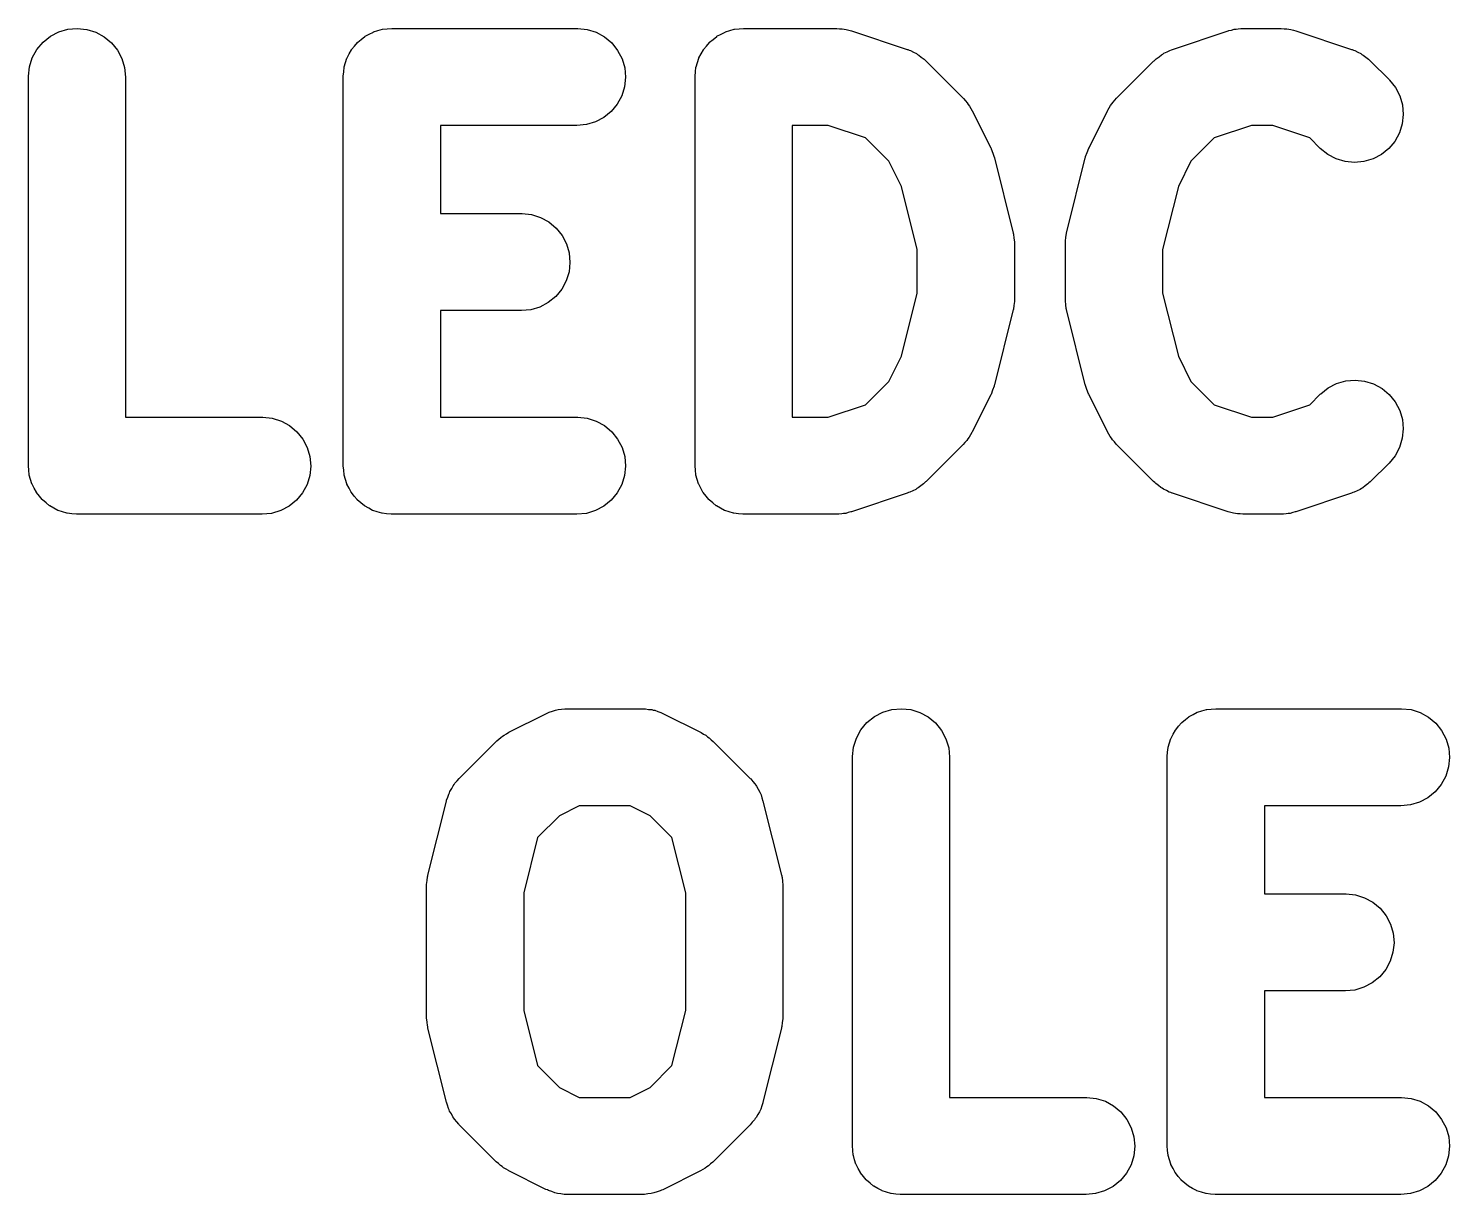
# Model space of a CAD drawing. Extents: x 77.2 to 92.4, y -39.5 to -28.9.
# Drawn here: x 77.166 to 78.628, y -34.414 to -33.214 of the extents above; entities that cross this region are included whole.
import ezdxf

# ---------------------------------------------------------------- set-up
doc = ezdxf.new("R2010")
doc.units = 0
doc.layers.add('BLACK', color=7, linetype='CONTINUOUS')

msp = doc.modelspace()

# ---------------------------------------------------------------- linework, layer by layer
at = {"layer": 'BLACK', "linetype": 'CONTINUOUS'}
for p, q in [((77.2069, -33.2146), (77.2166, -33.2138)), ((77.2166, -33.2138), (77.2263, -33.2148)), ((77.5307, -33.2146), (77.5354, -33.2142)), ((77.5354, -33.2142), (77.5401, -33.2138)), ((77.5401, -33.2138), (77.7306, -33.2138)), ((77.7306, -33.2138), (77.7313, -33.2138)), ((77.7313, -33.2138), (77.741, -33.2148)), ((77.8926, -33.2146), (77.8973, -33.2142)), ((77.8973, -33.2142), (77.902, -33.2138)), ((77.902, -33.2138), (77.9972, -33.2138)), ((77.9972, -33.2138), (77.9979, -33.2138)), ((77.9979, -33.2138), (78.0007, -33.2141)), ((78.0007, -33.2141), (78.0035, -33.2141)), ((78.0035, -33.2141), (78.0056, -33.2146)), ((78.4087, -33.2145), (78.4107, -33.2141)), ((78.4107, -33.2141), (78.4135, -33.214)), ((78.4135, -33.214), (78.4163, -33.2138)), ((78.4163, -33.2138), (78.4544, -33.2138)), ((78.4544, -33.2138), (78.4551, -33.2138)), ((78.4551, -33.2138), (78.4579, -33.2141)), ((78.4579, -33.2141), (78.4607, -33.2141)), ((78.4607, -33.2141), (78.4627, -33.2146)), ((77.175, -33.2355), (77.1813, -33.228)), ((77.1813, -33.228), (77.1889, -33.2219)), ((77.1889, -33.2219), (77.1976, -33.2174)), ((77.1976, -33.2174), (77.2069, -33.2146)), ((77.2263, -33.2148), (77.2357, -33.2177)), ((77.2357, -33.2177), (77.2443, -33.2223)), ((77.2443, -33.2223), (77.2518, -33.2285)), ((77.2518, -33.2285), (77.2579, -33.2361)), ((77.5018, -33.2319), (77.5049, -33.2283)), ((77.5049, -33.2283), (77.505, -33.2282)), ((77.505, -33.2282), (77.5051, -33.228)), ((77.5051, -33.228), (77.5087, -33.2251)), ((77.5087, -33.2251), (77.5124, -33.2221)), ((77.5124, -33.2221), (77.5126, -33.222)), ((77.5126, -33.222), (77.5127, -33.2219)), ((77.5127, -33.2219), (77.5169, -33.2198)), ((77.5169, -33.2198), (77.5211, -33.2175)), ((77.5211, -33.2175), (77.5212, -33.2175)), ((77.5212, -33.2175), (77.5214, -33.2174)), ((77.5214, -33.2174), (77.5258, -33.2161)), ((77.5258, -33.2161), (77.5304, -33.2147)), ((77.5304, -33.2147), (77.5306, -33.2147)), ((77.5306, -33.2147), (77.5307, -33.2146)), ((77.741, -33.2148), (77.7503, -33.2178)), ((77.7503, -33.2178), (77.7588, -33.2225)), ((77.7588, -33.2225), (77.7663, -33.2288)), ((77.7663, -33.2288), (77.7724, -33.2364)), ((77.8637, -33.2319), (77.8668, -33.2283)), ((77.8668, -33.2283), (77.8669, -33.2282)), ((77.8669, -33.2282), (77.867, -33.228)), ((77.867, -33.228), (77.8706, -33.2251)), ((77.8706, -33.2251), (77.8743, -33.2221)), ((77.8743, -33.2221), (77.8745, -33.222)), ((77.8745, -33.222), (77.8746, -33.2219)), ((77.8746, -33.2219), (77.8788, -33.2198)), ((77.8788, -33.2198), (77.883, -33.2175)), ((77.883, -33.2175), (77.8831, -33.2175)), ((77.8831, -33.2175), (77.8833, -33.2174)), ((77.8833, -33.2174), (77.8877, -33.2161)), ((77.8877, -33.2161), (77.8923, -33.2147)), ((77.8923, -33.2147), (77.8925, -33.2147)), ((77.8925, -33.2147), (77.8926, -33.2146)), ((78.0056, -33.2146), (78.0076, -33.2148)), ((78.0076, -33.2148), (78.0103, -33.2157)), ((78.0103, -33.2157), (78.0131, -33.2163)), ((78.0131, -33.2163), (78.0702, -33.2354)), ((78.3433, -33.2354), (78.4005, -33.2163)), ((78.4005, -33.2163), (78.4011, -33.2161)), ((78.4011, -33.2161), (78.4039, -33.2155)), ((78.4039, -33.2155), (78.4066, -33.2147)), ((78.4066, -33.2147), (78.4087, -33.2145)), ((78.4627, -33.2146), (78.4648, -33.2148)), ((78.4648, -33.2148), (78.4675, -33.2157)), ((78.4675, -33.2157), (78.4702, -33.2163)), ((78.4702, -33.2163), (78.5273, -33.2354)), ((77.1703, -33.2441), (77.175, -33.2355)), ((77.2579, -33.2361), (77.2625, -33.2447)), ((77.4941, -33.2441), (77.4964, -33.2399)), ((77.4964, -33.2399), (77.4987, -33.2358)), ((77.4987, -33.2358), (77.4988, -33.2357)), ((77.4988, -33.2355), (77.5018, -33.2319)), ((77.4988, -33.2357), (77.4988, -33.2355)), ((77.7724, -33.2364), (77.7769, -33.245)), ((77.8561, -33.2441), (77.8583, -33.2399)), ((77.8583, -33.2399), (77.8606, -33.2358)), ((77.8606, -33.2358), (77.8607, -33.2357)), ((77.8607, -33.2357), (77.8608, -33.2355)), ((77.8608, -33.2355), (77.8637, -33.2319)), ((78.0702, -33.2354), (78.0709, -33.2356)), ((78.0709, -33.2356), (78.0722, -33.2362)), ((78.0722, -33.2362), (78.0736, -33.2366)), ((78.0736, -33.2366), (78.0766, -33.2383)), ((78.0766, -33.2383), (78.0797, -33.2397)), ((78.0797, -33.2397), (78.0809, -33.2406)), ((78.0809, -33.2406), (78.0822, -33.2413)), ((78.0822, -33.2413), (78.0848, -33.2434)), ((78.0848, -33.2434), (78.0876, -33.2454)), ((78.3265, -33.245), (78.3293, -33.243)), ((78.3293, -33.243), (78.3319, -33.2409)), ((78.3319, -33.2409), (78.3332, -33.2402)), ((78.3332, -33.2402), (78.3344, -33.2393)), ((78.3344, -33.2393), (78.3376, -33.2379)), ((78.3376, -33.2379), (78.3406, -33.2364)), ((78.3406, -33.2364), (78.342, -33.236)), ((78.342, -33.236), (78.3433, -33.2354)), ((78.5273, -33.2354), (78.528, -33.2356)), ((78.528, -33.2356), (78.5293, -33.2362)), ((78.5293, -33.2362), (78.5307, -33.2366)), ((78.5307, -33.2366), (78.5338, -33.2383)), ((78.5338, -33.2383), (78.5369, -33.2397)), ((78.5369, -33.2397), (78.538, -33.2406)), ((78.538, -33.2406), (78.5393, -33.2413)), ((78.5393, -33.2413), (78.542, -33.2434)), ((78.542, -33.2434), (78.5448, -33.2454)), ((77.1663, -33.2631), (77.1674, -33.2534)), ((77.1674, -33.2534), (77.1703, -33.2441)), ((77.2625, -33.2447), (77.2653, -33.254)), ((77.2653, -33.254), (77.2663, -33.2638)), ((77.4906, -33.2584), (77.4911, -33.2537)), ((77.4911, -33.2537), (77.4912, -33.2535)), ((77.4912, -33.2534), (77.4926, -33.2489)), ((77.4912, -33.2535), (77.4912, -33.2534)), ((77.4926, -33.2489), (77.494, -33.2444)), ((77.494, -33.2444), (77.4941, -33.2442)), ((77.4941, -33.2442), (77.4941, -33.2441)), ((77.7769, -33.245), (77.7797, -33.2544)), ((77.7797, -33.2544), (77.7806, -33.2641)), ((77.8525, -33.2584), (77.853, -33.2537)), ((77.853, -33.2537), (77.8531, -33.2535)), ((77.8531, -33.2534), (77.8545, -33.2489)), ((77.8531, -33.2535), (77.8531, -33.2534)), ((77.8545, -33.2489), (77.8559, -33.2444)), ((77.8559, -33.2444), (77.856, -33.2442)), ((77.856, -33.2442), (77.8561, -33.2441)), ((78.0876, -33.2454), (78.0886, -33.2465)), ((78.0886, -33.2465), (78.0897, -33.2474)), ((78.0897, -33.2474), (78.1278, -33.2855)), ((78.2857, -33.2855), (78.3238, -33.2474)), ((78.3238, -33.2474), (78.3243, -33.247)), ((78.3243, -33.247), (78.3254, -33.246)), ((78.3254, -33.246), (78.3265, -33.245)), ((78.5448, -33.2454), (78.5458, -33.2465)), ((78.5458, -33.2465), (78.5469, -33.2474)), ((78.5469, -33.2474), (78.5659, -33.2665)), ((77.1663, -33.2638), (77.1663, -33.2631)), ((77.1663, -33.6638), (77.1663, -33.2638)), ((77.2663, -33.2638), (77.2663, -33.6138)), ((77.4901, -33.2631), (77.4906, -33.2584)), ((77.4901, -33.2634), (77.4901, -33.2631)), ((77.4901, -33.2638), (77.4901, -33.2634)), ((77.4901, -33.2634), (77.4901, -33.2634)), ((77.4901, -33.2634), (77.4901, -33.2634)), ((77.4901, -33.6638), (77.4901, -33.2638)), ((77.7806, -33.2641), (77.7796, -33.2738)), ((77.852, -33.2631), (77.8525, -33.2584)), ((77.852, -33.2634), (77.852, -33.2631)), ((77.852, -33.2638), (77.852, -33.2634)), ((77.852, -33.2634), (77.852, -33.2634)), ((77.852, -33.2634), (77.852, -33.2634)), ((77.852, -33.6638), (77.852, -33.2638)), ((78.5659, -33.2665), (78.5664, -33.267)), ((78.5664, -33.267), (78.5725, -33.2746)), ((77.7767, -33.2831), (77.772, -33.2917)), ((77.7796, -33.2738), (77.7767, -33.2831)), ((78.1278, -33.2855), (78.1283, -33.286)), ((78.1283, -33.286), (78.1301, -33.2882)), ((78.2839, -33.2877), (78.2857, -33.2855)), ((78.5725, -33.2746), (78.577, -33.2833)), ((78.577, -33.2833), (78.5797, -33.2926)), ((77.7658, -33.2992), (77.7582, -33.3054)), ((77.772, -33.2917), (77.7658, -33.2992)), ((78.1301, -33.2882), (78.132, -33.2903)), ((78.132, -33.2903), (78.1331, -33.292)), ((78.1331, -33.292), (78.1344, -33.2937)), ((78.1344, -33.2937), (78.1357, -33.2962)), ((78.1357, -33.2962), (78.1372, -33.2985)), ((78.1372, -33.2985), (78.1563, -33.3366)), ((78.2573, -33.3366), (78.2763, -33.2985)), ((78.2763, -33.2985), (78.2767, -33.2979)), ((78.2767, -33.2979), (78.2782, -33.2956)), ((78.2782, -33.2956), (78.2795, -33.2931)), ((78.2795, -33.2931), (78.2808, -33.2915)), ((78.2808, -33.2915), (78.282, -33.2897)), ((78.282, -33.2897), (78.2839, -33.2877)), ((78.5797, -33.2926), (78.5806, -33.3024)), ((77.7306, -33.3138), (77.5901, -33.3138)), ((77.5901, -33.3138), (77.5901, -33.4042)), ((77.7403, -33.3128), (77.7306, -33.3138)), ((77.7496, -33.31), (77.7403, -33.3128)), ((77.7582, -33.3054), (77.7496, -33.31)), ((77.952, -33.3138), (77.952, -33.6138)), ((77.9891, -33.3138), (77.952, -33.3138)), ((78.0274, -33.3265), (77.9891, -33.3138)), ((78.4244, -33.3138), (78.3862, -33.3265)), ((78.4463, -33.3138), (78.4244, -33.3138)), ((78.4845, -33.3265), (78.4463, -33.3138)), ((78.5795, -33.3121), (78.5766, -33.3214)), ((78.5806, -33.3024), (78.5795, -33.3121)), ((78.0514, -33.3505), (78.0274, -33.3265)), ((78.3862, -33.3265), (78.3621, -33.3505)), ((78.4952, -33.3372), (78.4845, -33.3265)), ((78.5719, -33.33), (78.5657, -33.3374)), ((78.5766, -33.3214), (78.5719, -33.33)), ((78.1563, -33.3366), (78.1566, -33.3373)), ((78.1566, -33.3373), (78.1566, -33.3375)), ((78.1566, -33.3375), (78.1568, -33.3377)), ((78.1568, -33.3377), (78.1583, -33.3421)), ((78.1583, -33.3421), (78.1599, -33.3464)), ((78.2538, -33.3457), (78.2555, -33.3414)), ((78.2538, -33.346), (78.2538, -33.3457)), ((78.2555, -33.3414), (78.2571, -33.337)), ((78.2571, -33.337), (78.2572, -33.3368)), ((78.2572, -33.3368), (78.2573, -33.3366)), ((78.5028, -33.3434), (78.4952, -33.3372)), ((78.5114, -33.348), (78.5028, -33.3434)), ((78.5581, -33.3436), (78.5495, -33.3481)), ((78.5657, -33.3374), (78.5581, -33.3436)), ((78.0644, -33.3764), (78.0514, -33.3505)), ((78.1599, -33.3464), (78.16, -33.3466)), ((78.16, -33.3466), (78.16, -33.3469)), ((78.16, -33.3469), (78.1791, -33.4231)), ((78.2345, -33.4231), (78.2535, -33.3469)), ((78.2535, -33.3469), (78.2537, -33.3462)), ((78.2537, -33.3462), (78.2538, -33.346)), ((78.3621, -33.3505), (78.3492, -33.3764)), ((78.5207, -33.3509), (78.5114, -33.348)), ((78.5304, -33.3518), (78.5207, -33.3509)), ((78.5401, -33.3509), (78.5304, -33.3518)), ((78.5495, -33.3481), (78.5401, -33.3509)), ((78.0806, -33.4413), (78.0644, -33.3764)), ((78.3492, -33.3764), (78.333, -33.4413)), ((77.5901, -33.4042), (77.6734, -33.4042)), ((77.6734, -33.4042), (77.6741, -33.4042)), ((77.6741, -33.4042), (77.6838, -33.4053)), ((77.6838, -33.4053), (77.6931, -33.4083)), ((77.6931, -33.4083), (77.7017, -33.413)), ((77.7017, -33.413), (77.7092, -33.4192)), ((77.7092, -33.4192), (77.7153, -33.4269)), ((77.7153, -33.4269), (77.7198, -33.4355)), ((78.1791, -33.4231), (78.1793, -33.4237)), ((78.1793, -33.4237), (78.1794, -33.4246)), ((78.1794, -33.4246), (78.1796, -33.4255)), ((78.1796, -33.4255), (78.18, -33.4295)), ((78.18, -33.4295), (78.1805, -33.4334)), ((78.1805, -33.4334), (78.1805, -33.4343)), ((78.233, -33.4327), (78.2336, -33.4287)), ((78.2331, -33.4336), (78.233, -33.4327)), ((78.233, -33.4345), (78.2331, -33.4336)), ((78.2336, -33.4287), (78.2341, -33.4248)), ((78.2341, -33.4248), (78.2343, -33.4239)), ((78.2343, -33.4239), (78.2345, -33.4231)), ((77.7198, -33.4355), (77.7226, -33.4449)), ((77.7226, -33.4449), (77.7234, -33.4546)), ((78.0806, -33.4862), (78.0806, -33.4413)), ((78.1805, -33.4343), (78.1806, -33.4352)), ((78.1806, -33.4352), (78.1806, -33.4923)), ((78.233, -33.4352), (78.233, -33.4345)), ((78.233, -33.4923), (78.233, -33.4352)), ((78.333, -33.4413), (78.333, -33.4862)), ((77.7234, -33.4546), (77.7224, -33.4643)), ((77.7195, -33.4736), (77.7149, -33.4822)), ((77.7224, -33.4643), (77.7195, -33.4736)), ((77.7087, -33.4897), (77.7011, -33.4959)), ((77.7149, -33.4822), (77.7087, -33.4897)), ((78.0644, -33.5511), (78.0806, -33.4862)), ((78.333, -33.4862), (78.3492, -33.5511)), ((77.6734, -33.5042), (77.5901, -33.5042)), ((77.5901, -33.5042), (77.5901, -33.6138)), ((77.6831, -33.5033), (77.6734, -33.5042)), ((77.6925, -33.5005), (77.6831, -33.5033)), ((77.7011, -33.4959), (77.6925, -33.5005)), ((78.1791, -33.5044), (78.16, -33.5806)), ((78.1792, -33.5036), (78.1791, -33.5044)), ((78.1795, -33.5027), (78.1792, -33.5036)), ((78.1799, -33.4988), (78.1795, -33.5027)), ((78.1805, -33.4948), (78.1799, -33.4988)), ((78.1806, -33.493), (78.1805, -33.4939)), ((78.1805, -33.4939), (78.1805, -33.4948)), ((78.1806, -33.4923), (78.1806, -33.493)), ((78.233, -33.4932), (78.233, -33.4923)), ((78.233, -33.4941), (78.233, -33.4932)), ((78.2335, -33.4981), (78.233, -33.4941)), ((78.2339, -33.502), (78.2335, -33.4981)), ((78.2342, -33.5029), (78.2339, -33.502)), ((78.2343, -33.5038), (78.2342, -33.5029)), ((78.2345, -33.5044), (78.2343, -33.5038)), ((78.2535, -33.5806), (78.2345, -33.5044)), ((78.0514, -33.577), (78.0644, -33.5511)), ((78.3492, -33.5511), (78.3621, -33.577)), ((78.0274, -33.601), (78.0514, -33.577)), ((78.3621, -33.577), (78.3862, -33.601)), ((78.5033, -33.5837), (78.512, -33.5792)), ((78.512, -33.5792), (78.5214, -33.5765)), ((78.5214, -33.5765), (78.5311, -33.5757)), ((78.5311, -33.5757), (78.5408, -33.5767)), ((78.5408, -33.5767), (78.5501, -33.5796)), ((78.5501, -33.5796), (78.5587, -33.5843)), ((78.1563, -33.5909), (78.1372, -33.629)), ((78.1565, -33.5905), (78.1563, -33.5907)), ((78.1563, -33.5907), (78.1563, -33.5909)), ((78.1581, -33.5861), (78.1565, -33.5905)), ((78.1597, -33.5818), (78.1581, -33.5861)), ((78.1598, -33.5815), (78.1597, -33.5818)), ((78.1599, -33.5813), (78.1598, -33.5815)), ((78.16, -33.5806), (78.1599, -33.5813)), ((78.2536, -33.5809), (78.2535, -33.5806)), ((78.2536, -33.5811), (78.2536, -33.5809)), ((78.2552, -33.5854), (78.2536, -33.5811)), ((78.2568, -33.5898), (78.2552, -33.5854)), ((78.2569, -33.59), (78.2568, -33.5898)), ((78.257, -33.5902), (78.2569, -33.59)), ((78.2573, -33.5909), (78.257, -33.5902)), ((78.2763, -33.629), (78.2573, -33.5909)), ((78.4845, -33.601), (78.4952, -33.5903)), ((78.4952, -33.5903), (78.4957, -33.5898)), ((78.4957, -33.5898), (78.5033, -33.5837)), ((78.5587, -33.5843), (78.5662, -33.5905)), ((78.5662, -33.5905), (78.5723, -33.5981)), ((77.9891, -33.6138), (78.0274, -33.601)), ((78.3862, -33.601), (78.4244, -33.6138)), ((78.4463, -33.6138), (78.4845, -33.601)), ((78.5723, -33.5981), (78.5769, -33.6068)), ((78.5769, -33.6068), (78.5797, -33.6161)), ((77.2663, -33.6138), (77.4068, -33.6138)), ((77.4068, -33.6138), (77.4075, -33.6138)), ((77.4075, -33.6138), (77.4172, -33.6148)), ((77.4172, -33.6148), (77.4265, -33.6178)), ((77.4265, -33.6178), (77.435, -33.6225)), ((77.435, -33.6225), (77.4425, -33.6288)), ((77.5901, -33.6138), (77.7306, -33.6138)), ((77.7306, -33.6138), (77.7313, -33.6138)), ((77.7313, -33.6138), (77.741, -33.6148)), ((77.741, -33.6148), (77.7503, -33.6178)), ((77.7503, -33.6178), (77.7588, -33.6225)), ((77.7588, -33.6225), (77.7663, -33.6288)), ((77.952, -33.6138), (77.9891, -33.6138)), ((78.4244, -33.6138), (78.4463, -33.6138)), ((78.5797, -33.6161), (78.5806, -33.6258)), ((77.4425, -33.6288), (77.4486, -33.6364)), ((77.4486, -33.6364), (77.4531, -33.645)), ((77.7663, -33.6288), (77.7724, -33.6364)), ((77.7724, -33.6364), (77.7769, -33.645)), ((78.1316, -33.6378), (78.1296, -33.6398)), ((78.1327, -33.636), (78.1316, -33.6378)), ((78.134, -33.6344), (78.1327, -33.636)), ((78.1354, -33.6319), (78.134, -33.6344)), ((78.1369, -33.6296), (78.1354, -33.6319)), ((78.1372, -33.629), (78.1369, -33.6296)), ((78.2778, -33.6313), (78.2763, -33.629)), ((78.2791, -33.6338), (78.2778, -33.6313)), ((78.2804, -33.6355), (78.2791, -33.6338)), ((78.2815, -33.6372), (78.2804, -33.6355)), ((78.2835, -33.6393), (78.2815, -33.6372)), ((78.5796, -33.6355), (78.5767, -33.6449)), ((78.5806, -33.6258), (78.5796, -33.6355)), ((77.4531, -33.645), (77.4559, -33.6544)), ((77.7769, -33.645), (77.7797, -33.6544)), ((78.1278, -33.642), (78.0897, -33.6801)), ((78.1296, -33.6398), (78.1278, -33.642)), ((78.2852, -33.6415), (78.2835, -33.6393)), ((78.2857, -33.642), (78.2852, -33.6415)), ((78.3238, -33.6801), (78.2857, -33.642)), ((78.5767, -33.6449), (78.5721, -33.6535)), ((77.1668, -33.6685), (77.1663, -33.6638)), ((77.4568, -33.6641), (77.4557, -33.6738)), ((77.4559, -33.6544), (77.4568, -33.6641)), ((77.4906, -33.6685), (77.4901, -33.6638)), ((77.7806, -33.6641), (77.7796, -33.6738)), ((77.7797, -33.6544), (77.7806, -33.6641)), ((77.8525, -33.6685), (77.852, -33.6638)), ((78.5659, -33.661), (78.5469, -33.6801)), ((78.5721, -33.6535), (78.5659, -33.661)), ((77.1672, -33.6731), (77.1668, -33.6685)), ((77.1672, -33.6733), (77.1672, -33.6731)), ((77.1672, -33.6735), (77.1672, -33.6733)), ((77.1686, -33.678), (77.1672, -33.6735)), ((77.1699, -33.6825), (77.1686, -33.678)), ((77.4557, -33.6738), (77.4529, -33.6831)), ((77.491, -33.6731), (77.4906, -33.6685)), ((77.491, -33.6733), (77.491, -33.6731)), ((77.4911, -33.6735), (77.491, -33.6733)), ((77.4924, -33.678), (77.4911, -33.6735)), ((77.4937, -33.6825), (77.4924, -33.678)), ((77.7796, -33.6738), (77.7767, -33.6831)), ((77.8529, -33.6731), (77.8525, -33.6685)), ((77.8529, -33.6733), (77.8529, -33.6731)), ((77.853, -33.6735), (77.8529, -33.6733)), ((77.8543, -33.678), (77.853, -33.6735)), ((77.8556, -33.6825), (77.8543, -33.678)), ((78.0881, -33.6815), (78.0871, -33.6825)), ((78.0892, -33.6805), (78.0881, -33.6815)), ((78.0897, -33.6801), (78.0892, -33.6805)), ((78.3249, -33.681), (78.3238, -33.6801)), ((78.3259, -33.6821), (78.3249, -33.681)), ((78.3287, -33.6841), (78.3259, -33.6821)), ((78.5452, -33.6815), (78.5442, -33.6825)), ((78.5464, -33.6805), (78.5452, -33.6815)), ((78.5469, -33.6801), (78.5464, -33.6805)), ((77.17, -33.6826), (77.1699, -33.6825)), ((77.1701, -33.6828), (77.17, -33.6826)), ((77.1723, -33.687), (77.1701, -33.6828)), ((77.1745, -33.6911), (77.1723, -33.687)), ((77.1746, -33.6913), (77.1745, -33.6911)), ((77.1746, -33.6914), (77.1746, -33.6913)), ((77.1777, -33.6951), (77.1746, -33.6914)), ((77.1806, -33.6987), (77.1777, -33.6951)), ((77.4482, -33.6917), (77.442, -33.6992)), ((77.4529, -33.6831), (77.4482, -33.6917)), ((77.4938, -33.6826), (77.4937, -33.6825)), ((77.4939, -33.6828), (77.4938, -33.6826)), ((77.4961, -33.687), (77.4939, -33.6828)), ((77.4983, -33.6911), (77.4961, -33.687)), ((77.4984, -33.6913), (77.4983, -33.6911)), ((77.4985, -33.6914), (77.4984, -33.6913)), ((77.5015, -33.6951), (77.4985, -33.6914)), ((77.5044, -33.6987), (77.5015, -33.6951)), ((77.772, -33.6917), (77.7658, -33.6992)), ((77.7767, -33.6831), (77.772, -33.6917)), ((77.8557, -33.6826), (77.8556, -33.6825)), ((77.8558, -33.6828), (77.8557, -33.6826)), ((77.858, -33.687), (77.8558, -33.6828)), ((77.8602, -33.6911), (77.858, -33.687)), ((77.8603, -33.6913), (77.8602, -33.6911)), ((77.8604, -33.6914), (77.8603, -33.6913)), ((77.8634, -33.6951), (77.8604, -33.6914)), ((77.8663, -33.6987), (77.8634, -33.6951)), ((78.0702, -33.6921), (78.0131, -33.7112)), ((78.0715, -33.6915), (78.0702, -33.6921)), ((78.073, -33.6911), (78.0715, -33.6915)), ((78.076, -33.6896), (78.073, -33.6911)), ((78.0791, -33.6882), (78.076, -33.6896)), ((78.0803, -33.6873), (78.0791, -33.6882)), ((78.0816, -33.6866), (78.0803, -33.6873)), ((78.0843, -33.6845), (78.0816, -33.6866)), ((78.0871, -33.6825), (78.0843, -33.6845)), ((78.3313, -33.6863), (78.3287, -33.6841)), ((78.3326, -33.6869), (78.3313, -33.6863)), ((78.3338, -33.6878), (78.3326, -33.6869)), ((78.3369, -33.6893), (78.3338, -33.6878)), ((78.3399, -33.6909), (78.3369, -33.6893)), ((78.3413, -33.6913), (78.3399, -33.6909)), ((78.3427, -33.6919), (78.3413, -33.6913)), ((78.3433, -33.6921), (78.3427, -33.6919)), ((78.4005, -33.7112), (78.3433, -33.6921)), ((78.5273, -33.6921), (78.4702, -33.7112)), ((78.5287, -33.6915), (78.5273, -33.6921)), ((78.5301, -33.6911), (78.5287, -33.6915)), ((78.5331, -33.6896), (78.5301, -33.6911)), ((78.5363, -33.6882), (78.5331, -33.6896)), ((78.5375, -33.6873), (78.5363, -33.6882)), ((78.5388, -33.6866), (78.5375, -33.6873)), ((78.5414, -33.6845), (78.5388, -33.6866)), ((78.5442, -33.6825), (78.5414, -33.6845)), ((77.1807, -33.6988), (77.1806, -33.6987)), ((77.1808, -33.699), (77.1807, -33.6988)), ((77.1845, -33.702), (77.1808, -33.699)), ((77.188, -33.705), (77.1845, -33.702)), ((77.1882, -33.7051), (77.188, -33.705)), ((77.1883, -33.7052), (77.1882, -33.7051)), ((77.1925, -33.7074), (77.1883, -33.7052)), ((77.1966, -33.7097), (77.1925, -33.7074)), ((77.1968, -33.7098), (77.1966, -33.7097)), ((77.1969, -33.7098), (77.1968, -33.7098)), ((77.2014, -33.7112), (77.1969, -33.7098)), ((77.2059, -33.7127), (77.2014, -33.7112)), ((77.4258, -33.71), (77.4165, -33.7128)), ((77.4344, -33.7054), (77.4258, -33.71)), ((77.442, -33.6992), (77.4344, -33.7054)), ((77.5045, -33.6988), (77.5044, -33.6987)), ((77.5046, -33.699), (77.5045, -33.6988)), ((77.5083, -33.702), (77.5046, -33.699)), ((77.5119, -33.705), (77.5083, -33.702)), ((77.512, -33.7051), (77.5119, -33.705)), ((77.5121, -33.7052), (77.512, -33.7051)), ((77.5163, -33.7074), (77.5121, -33.7052)), ((77.5204, -33.7097), (77.5163, -33.7074)), ((77.5206, -33.7098), (77.5204, -33.7097)), ((77.5207, -33.7098), (77.5206, -33.7098)), ((77.5252, -33.7112), (77.5207, -33.7098)), ((77.5297, -33.7127), (77.5252, -33.7112)), ((77.7496, -33.71), (77.7403, -33.7128)), ((77.7582, -33.7054), (77.7496, -33.71)), ((77.7658, -33.6992), (77.7582, -33.7054)), ((77.8664, -33.6988), (77.8663, -33.6987)), ((77.8665, -33.699), (77.8664, -33.6988)), ((77.8702, -33.702), (77.8665, -33.699)), ((77.8738, -33.705), (77.8702, -33.702)), ((77.8739, -33.7051), (77.8738, -33.705)), ((77.874, -33.7052), (77.8739, -33.7051)), ((77.8782, -33.7074), (77.874, -33.7052)), ((77.8823, -33.7097), (77.8782, -33.7074)), ((77.8825, -33.7098), (77.8823, -33.7097)), ((77.8826, -33.7098), (77.8825, -33.7098)), ((77.8871, -33.7112), (77.8826, -33.7098)), ((77.8916, -33.7127), (77.8871, -33.7112)), ((78.0124, -33.7114), (78.0097, -33.712)), ((78.0131, -33.7112), (78.0124, -33.7114)), ((78.4032, -33.7118), (78.4005, -33.7112)), ((78.4695, -33.7114), (78.4668, -33.712)), ((78.4702, -33.7112), (78.4695, -33.7114)), ((77.2061, -33.7127), (77.2059, -33.7127)), ((77.2062, -33.7127), (77.2061, -33.7127)), ((77.211, -33.7132), (77.2062, -33.7127)), ((77.2156, -33.7137), (77.211, -33.7132)), ((77.2159, -33.7137), (77.2156, -33.7137)), ((77.216, -33.7137), (77.2159, -33.7138)), ((77.2159, -33.7138), (77.2159, -33.7137)), ((77.2163, -33.7138), (77.216, -33.7137)), ((77.4068, -33.7138), (77.2163, -33.7138)), ((77.4165, -33.7128), (77.4068, -33.7138)), ((77.5299, -33.7127), (77.5297, -33.7127)), ((77.5301, -33.7127), (77.5299, -33.7127)), ((77.5348, -33.7132), (77.5301, -33.7127)), ((77.5394, -33.7137), (77.5348, -33.7132)), ((77.5397, -33.7137), (77.5394, -33.7137)), ((77.5398, -33.7138), (77.5397, -33.7137)), ((77.5401, -33.7138), (77.5398, -33.7137)), ((77.5398, -33.7137), (77.5398, -33.7138)), ((77.7306, -33.7138), (77.5401, -33.7138)), ((77.7403, -33.7128), (77.7306, -33.7138)), ((77.8918, -33.7127), (77.8916, -33.7127)), ((77.892, -33.7127), (77.8918, -33.7127)), ((77.8967, -33.7132), (77.892, -33.7127)), ((77.9013, -33.7137), (77.8967, -33.7132)), ((77.9016, -33.7137), (77.9013, -33.7137)), ((77.9017, -33.7138), (77.9016, -33.7137)), ((77.902, -33.7138), (77.9017, -33.7137)), ((77.9017, -33.7137), (77.9017, -33.7138)), ((77.9972, -33.7138), (77.902, -33.7138)), ((78, -33.7135), (77.9972, -33.7138)), ((78.0029, -33.7134), (78, -33.7135)), ((78.0049, -33.713), (78.0029, -33.7134)), ((78.007, -33.7128), (78.0049, -33.713)), ((78.0097, -33.712), (78.007, -33.7128)), ((78.4059, -33.7127), (78.4032, -33.7118)), ((78.408, -33.7129), (78.4059, -33.7127)), ((78.41, -33.7134), (78.408, -33.7129)), ((78.4128, -33.7134), (78.41, -33.7134)), ((78.4156, -33.7137), (78.4128, -33.7134)), ((78.4163, -33.7138), (78.4156, -33.7137)), ((78.4544, -33.7138), (78.4163, -33.7138)), ((78.4572, -33.7135), (78.4544, -33.7138)), ((78.46, -33.7134), (78.4572, -33.7135)), ((78.462, -33.713), (78.46, -33.7134)), ((78.4641, -33.7128), (78.462, -33.713)), ((78.4668, -33.712), (78.4641, -33.7128)), ((77.7053, -33.9165), (77.7085, -33.9154)), ((77.7085, -33.9154), (77.7099, -33.9151)), ((77.7099, -33.9151), (77.7113, -33.9147)), ((77.7113, -33.9147), (77.7147, -33.9144)), ((77.7147, -33.9144), (77.7181, -33.9138)), ((77.7181, -33.9138), (77.7196, -33.9139)), ((77.7196, -33.9139), (77.7211, -33.9138)), ((77.7211, -33.9138), (77.7972, -33.9138)), ((77.7972, -33.9138), (77.7979, -33.9138)), ((77.7979, -33.9138), (77.7994, -33.9139)), ((77.7994, -33.9139), (77.8009, -33.9139)), ((77.8009, -33.9139), (77.8043, -33.9145)), ((77.8043, -33.9145), (77.8076, -33.9148)), ((77.8076, -33.9148), (77.809, -33.9153)), ((77.809, -33.9153), (77.8105, -33.9155)), ((77.8105, -33.9155), (77.8137, -33.9168)), ((78.0452, -33.9174), (78.0545, -33.9146)), ((78.0545, -33.9146), (78.0643, -33.9138)), ((78.0643, -33.9138), (78.074, -33.9148)), ((78.074, -33.9148), (78.0833, -33.9177)), ((78.3735, -33.9161), (78.378, -33.9147)), ((78.378, -33.9147), (78.3782, -33.9147)), ((78.3782, -33.9147), (78.3784, -33.9146)), ((78.3784, -33.9146), (78.383, -33.9142)), ((78.383, -33.9142), (78.3877, -33.9138)), ((78.3877, -33.9138), (78.5782, -33.9138)), ((78.5782, -33.9138), (78.5789, -33.9138)), ((78.5789, -33.9138), (78.5886, -33.9148)), ((78.5886, -33.9148), (78.5979, -33.9178)), ((77.6606, -33.9381), (77.6987, -33.919)), ((77.6987, -33.919), (77.6993, -33.9187)), ((77.6993, -33.9187), (77.7007, -33.9182)), ((77.7007, -33.9182), (77.702, -33.9175)), ((77.702, -33.9175), (77.7053, -33.9165)), ((77.8137, -33.9168), (77.8169, -33.9178)), ((77.8169, -33.9178), (77.8182, -33.9185)), ((77.8182, -33.9185), (77.8196, -33.919)), ((77.8196, -33.919), (77.8577, -33.9381)), ((78.0227, -33.9355), (78.0289, -33.928)), ((78.0289, -33.928), (78.0365, -33.9219)), ((78.0365, -33.9219), (78.0452, -33.9174)), ((78.0833, -33.9177), (78.0919, -33.9223)), ((78.0919, -33.9223), (78.0994, -33.9285)), ((78.0994, -33.9285), (78.1056, -33.9361)), ((78.3495, -33.9319), (78.3525, -33.9283)), ((78.3525, -33.9283), (78.3526, -33.9282)), ((78.3526, -33.9282), (78.3527, -33.928)), ((78.3527, -33.928), (78.3564, -33.9251)), ((78.3564, -33.9251), (78.3601, -33.9221)), ((78.3601, -33.9221), (78.3602, -33.922)), ((78.3602, -33.922), (78.3603, -33.9219)), ((78.3603, -33.9219), (78.3645, -33.9198)), ((78.3645, -33.9198), (78.3687, -33.9175)), ((78.3687, -33.9175), (78.3688, -33.9175)), ((78.3688, -33.9175), (78.369, -33.9174)), ((78.369, -33.9174), (78.3735, -33.9161)), ((78.5979, -33.9178), (78.6064, -33.9225)), ((78.6064, -33.9225), (78.6139, -33.9288)), ((78.6139, -33.9288), (78.62, -33.9364)), ((77.6481, -33.947), (77.6503, -33.9452)), ((77.6503, -33.9452), (77.6523, -33.9433)), ((77.6523, -33.9433), (77.6541, -33.9422)), ((77.6541, -33.9422), (77.6557, -33.9409)), ((77.6557, -33.9409), (77.6582, -33.9396)), ((77.6582, -33.9396), (77.6606, -33.9381)), ((77.8577, -33.9381), (77.8583, -33.9384)), ((77.8583, -33.9384), (77.8607, -33.9399)), ((77.8607, -33.9399), (77.8632, -33.9412)), ((77.8632, -33.9412), (77.8648, -33.9426)), ((77.8648, -33.9426), (77.8665, -33.9437)), ((77.8665, -33.9437), (77.8685, -33.9457)), ((78.015, -33.9534), (78.018, -33.9441)), ((78.018, -33.9441), (78.0227, -33.9355)), ((78.1056, -33.9361), (78.1101, -33.9447)), ((78.1101, -33.9447), (78.113, -33.954)), ((78.3402, -33.9489), (78.3416, -33.9444)), ((78.3416, -33.9444), (78.3417, -33.9442)), ((78.3417, -33.9442), (78.3418, -33.9441)), ((78.3418, -33.9441), (78.344, -33.9399)), ((78.344, -33.9399), (78.3463, -33.9358)), ((78.3463, -33.9358), (78.3464, -33.9357)), ((78.3464, -33.9357), (78.3465, -33.9355)), ((78.3465, -33.9355), (78.3495, -33.9319)), ((78.62, -33.9364), (78.6246, -33.945)), ((78.6246, -33.945), (78.6273, -33.9544)), ((77.6095, -33.9855), (77.6476, -33.9474)), ((77.6476, -33.9474), (77.6481, -33.947)), ((77.8685, -33.9457), (77.8707, -33.9474)), ((77.8707, -33.9474), (77.9088, -33.9855)), ((78.0139, -33.9631), (78.015, -33.9534)), ((78.113, -33.954), (78.1139, -33.9638)), ((78.3377, -33.9631), (78.3382, -33.9584)), ((78.3382, -33.9584), (78.3387, -33.9537)), ((78.3387, -33.9537), (78.3388, -33.9535)), ((78.3388, -33.9534), (78.3402, -33.9489)), ((78.3388, -33.9535), (78.3388, -33.9534)), ((78.6273, -33.9544), (78.6282, -33.9641)), ((78.0139, -33.9638), (78.0139, -33.9631)), ((78.0139, -34.3638), (78.0139, -33.9638)), ((78.1139, -33.9638), (78.1139, -34.3138)), ((78.3377, -33.9634), (78.3377, -33.9631)), ((78.3377, -33.9638), (78.3377, -33.9634)), ((78.3377, -33.9634), (78.3377, -33.9634)), ((78.3377, -33.9634), (78.3377, -33.9634)), ((78.3377, -34.3638), (78.3377, -33.9638)), ((78.6272, -33.9738), (78.6243, -33.9831)), ((78.6282, -33.9641), (78.6272, -33.9738)), ((77.6051, -33.9906), (77.6074, -33.9882)), ((77.6074, -33.9882), (77.6095, -33.9855)), ((77.9088, -33.9855), (77.9093, -33.986)), ((77.9093, -33.986), (77.9114, -33.9887)), ((77.9114, -33.9887), (77.9137, -33.9912)), ((78.6243, -33.9831), (78.6197, -33.9917)), ((77.5977, -34.0049), (77.5987, -34.0017)), ((77.5987, -34.0017), (77.5994, -34.0003)), ((77.5994, -34.0003), (77.5999, -33.9989)), ((77.5999, -33.9989), (77.6017, -33.9961)), ((77.6017, -33.9961), (77.6033, -33.9931)), ((77.6033, -33.9931), (77.6043, -33.9919)), ((77.6043, -33.9919), (77.6051, -33.9906)), ((77.9137, -33.9912), (77.9144, -33.9925)), ((77.9144, -33.9925), (77.9154, -33.9937)), ((77.9154, -33.9937), (77.9169, -33.9967)), ((77.9169, -33.9967), (77.9187, -33.9996)), ((77.9187, -33.9996), (77.9192, -34.001)), ((77.9192, -34.001), (77.9199, -34.0023)), ((77.9199, -34.0023), (77.9208, -34.0056)), ((78.6134, -33.9992), (78.6059, -34.0054)), ((78.6197, -33.9917), (78.6134, -33.9992)), ((77.5773, -34.085), (77.5964, -34.0088)), ((77.5964, -34.0088), (77.5965, -34.0081)), ((77.5965, -34.0081), (77.5977, -34.0049)), ((77.7329, -34.0138), (77.7126, -34.0239)), ((77.7854, -34.0138), (77.7329, -34.0138)), ((77.8057, -34.0239), (77.7854, -34.0138)), ((77.9208, -34.0056), (77.9219, -34.0088)), ((77.9219, -34.0088), (77.941, -34.085)), ((78.5782, -34.0138), (78.4377, -34.0138)), ((78.4377, -34.0138), (78.4377, -34.1042)), ((78.5879, -34.0128), (78.5782, -34.0138)), ((78.5973, -34.01), (78.5879, -34.0128)), ((78.6059, -34.0054), (78.5973, -34.01)), ((77.7126, -34.0239), (77.69, -34.0465)), ((77.8283, -34.0465), (77.8057, -34.0239)), ((77.69, -34.0465), (77.6758, -34.1032)), ((77.8425, -34.1032), (77.8283, -34.0465)), ((77.5759, -34.0946), (77.5765, -34.0907)), ((77.5765, -34.0907), (77.5769, -34.0867)), ((77.5769, -34.0867), (77.5772, -34.0858)), ((77.5772, -34.0858), (77.5773, -34.085)), ((77.941, -34.085), (77.9412, -34.0856)), ((77.9412, -34.0856), (77.9413, -34.0865)), ((77.9413, -34.0865), (77.9415, -34.0874)), ((77.9415, -34.0874), (77.9419, -34.0914)), ((77.9419, -34.0914), (77.9425, -34.0953)), ((77.5758, -34.0964), (77.5759, -34.0955)), ((77.5758, -34.0971), (77.5758, -34.0964)), ((77.5758, -34.2304), (77.5758, -34.0971)), ((77.5759, -34.0955), (77.5759, -34.0946)), ((77.6758, -34.1032), (77.6758, -34.2243)), ((77.8425, -34.2243), (77.8425, -34.1032)), ((77.9425, -34.0953), (77.9424, -34.0962)), ((77.9424, -34.0962), (77.9425, -34.0971)), ((77.9425, -34.0971), (77.9425, -34.2304)), ((78.4377, -34.1042), (78.5211, -34.1042)), ((78.5211, -34.1042), (78.5218, -34.1042)), ((78.5218, -34.1042), (78.5315, -34.1053)), ((78.5315, -34.1053), (78.5408, -34.1083)), ((78.5408, -34.1083), (78.5493, -34.113)), ((78.5493, -34.113), (78.5568, -34.1192)), ((78.5568, -34.1192), (78.5629, -34.1268)), ((78.5629, -34.1268), (78.5674, -34.1355)), ((78.5674, -34.1355), (78.5702, -34.1449)), ((78.5702, -34.1449), (78.5711, -34.1546)), ((78.57, -34.1643), (78.5671, -34.1736)), ((78.5711, -34.1546), (78.57, -34.1643)), ((78.5671, -34.1736), (78.5625, -34.1822)), ((78.5563, -34.1897), (78.5487, -34.1959)), ((78.5625, -34.1822), (78.5563, -34.1897)), ((78.5211, -34.2042), (78.4377, -34.2042)), ((78.4377, -34.2042), (78.4377, -34.3138)), ((78.5308, -34.2033), (78.5211, -34.2042)), ((78.5401, -34.2005), (78.5308, -34.2033)), ((78.5487, -34.1959), (78.5401, -34.2005)), ((77.5759, -34.2313), (77.5758, -34.2304)), ((77.5759, -34.2322), (77.5759, -34.2313)), ((77.5764, -34.2361), (77.5759, -34.2322)), ((77.5768, -34.2401), (77.5764, -34.2361)), ((77.6758, -34.2243), (77.69, -34.281)), ((77.8283, -34.281), (77.8425, -34.2243)), ((77.9418, -34.2368), (77.9414, -34.2408)), ((77.9424, -34.2329), (77.9418, -34.2368)), ((77.9425, -34.2311), (77.9424, -34.232)), ((77.9424, -34.232), (77.9424, -34.2329)), ((77.9425, -34.2304), (77.9425, -34.2311)), ((77.577, -34.241), (77.5768, -34.2401)), ((77.5771, -34.2419), (77.577, -34.241)), ((77.5773, -34.2425), (77.5771, -34.2419)), ((77.5964, -34.3187), (77.5773, -34.2425)), ((77.941, -34.2425), (77.9219, -34.3187)), ((77.9411, -34.2417), (77.941, -34.2425)), ((77.9414, -34.2408), (77.9411, -34.2417)), ((77.69, -34.281), (77.7126, -34.3036)), ((77.8057, -34.3036), (77.8283, -34.281)), ((77.7126, -34.3036), (77.7329, -34.3138)), ((77.7854, -34.3138), (77.8057, -34.3036)), ((77.5975, -34.3219), (77.5964, -34.3187)), ((77.5984, -34.3252), (77.5975, -34.3219)), ((77.5991, -34.3265), (77.5984, -34.3252)), ((77.7329, -34.3138), (77.7854, -34.3138)), ((77.9206, -34.3226), (77.9196, -34.3258)), ((77.9218, -34.3194), (77.9206, -34.3226)), ((77.9219, -34.3187), (77.9218, -34.3194)), ((78.1139, -34.3138), (78.2544, -34.3138)), ((78.2544, -34.3138), (78.2551, -34.3138)), ((78.2551, -34.3138), (78.2648, -34.3148)), ((78.2648, -34.3148), (78.2741, -34.3178)), ((78.2741, -34.3178), (78.2826, -34.3225)), ((78.2826, -34.3225), (78.2901, -34.3288)), ((78.4377, -34.3138), (78.5782, -34.3138)), ((78.5782, -34.3138), (78.5789, -34.3138)), ((78.5789, -34.3138), (78.5886, -34.3148)), ((78.5886, -34.3148), (78.5979, -34.3178)), ((78.5979, -34.3178), (78.6064, -34.3225)), ((78.6064, -34.3225), (78.6139, -34.3288)), ((77.5996, -34.3279), (77.5991, -34.3265)), ((77.6014, -34.3308), (77.5996, -34.3279)), ((77.6029, -34.3338), (77.6014, -34.3308)), ((77.6039, -34.335), (77.6029, -34.3338)), ((77.6046, -34.3363), (77.6039, -34.335)), ((77.6069, -34.3388), (77.6046, -34.3363)), ((77.609, -34.3415), (77.6069, -34.3388)), ((77.9109, -34.3393), (77.9088, -34.342)), ((77.9132, -34.3369), (77.9109, -34.3393)), ((77.914, -34.3356), (77.9132, -34.3369)), ((77.915, -34.3344), (77.914, -34.3356)), ((77.9166, -34.3314), (77.915, -34.3344)), ((77.9184, -34.3286), (77.9166, -34.3314)), ((77.9189, -34.3272), (77.9184, -34.3286)), ((77.9196, -34.3258), (77.9189, -34.3272)), ((78.2901, -34.3288), (78.2962, -34.3364)), ((78.2962, -34.3364), (78.3007, -34.345)), ((78.6139, -34.3288), (78.62, -34.3364)), ((78.62, -34.3364), (78.6246, -34.345)), ((77.6095, -34.342), (77.609, -34.3415)), ((77.6476, -34.3801), (77.6095, -34.342)), ((77.9088, -34.342), (77.8707, -34.3801)), ((78.3007, -34.345), (78.3035, -34.3544)), ((78.3035, -34.3544), (78.3044, -34.3641)), ((78.6246, -34.345), (78.6273, -34.3544)), ((78.6273, -34.3544), (78.6282, -34.3641)), ((78.0144, -34.3685), (78.0139, -34.3638)), ((78.0148, -34.3731), (78.0144, -34.3685)), ((78.3044, -34.3641), (78.3034, -34.3738)), ((78.3382, -34.3685), (78.3377, -34.3638)), ((78.3386, -34.3731), (78.3382, -34.3685)), ((78.6282, -34.3641), (78.6272, -34.3738)), ((77.6498, -34.3818), (77.6476, -34.3801)), ((77.6518, -34.3838), (77.6498, -34.3818)), ((77.6535, -34.3849), (77.6518, -34.3838)), ((77.868, -34.3823), (77.866, -34.3842)), ((77.8702, -34.3805), (77.868, -34.3823)), ((77.8707, -34.3801), (77.8702, -34.3805)), ((78.0148, -34.3733), (78.0148, -34.3731)), ((78.0149, -34.3735), (78.0148, -34.3733)), ((78.0162, -34.378), (78.0149, -34.3735)), ((78.0176, -34.3825), (78.0162, -34.378)), ((78.0176, -34.3826), (78.0176, -34.3825)), ((78.0177, -34.3828), (78.0176, -34.3826)), ((78.0199, -34.387), (78.0177, -34.3828)), ((78.3005, -34.3831), (78.2958, -34.3917)), ((78.3034, -34.3738), (78.3005, -34.3831)), ((78.3387, -34.3733), (78.3386, -34.3731)), ((78.3387, -34.3735), (78.3387, -34.3733)), ((78.3401, -34.378), (78.3387, -34.3735)), ((78.3414, -34.3825), (78.3401, -34.378)), ((78.3414, -34.3826), (78.3414, -34.3825)), ((78.3415, -34.3828), (78.3414, -34.3826)), ((78.3437, -34.387), (78.3415, -34.3828)), ((78.6243, -34.3831), (78.6197, -34.3917)), ((78.6272, -34.3738), (78.6243, -34.3831)), ((77.6551, -34.3863), (77.6535, -34.3849)), ((77.6576, -34.3876), (77.6551, -34.3863)), ((77.66, -34.3891), (77.6576, -34.3876)), ((77.6606, -34.3894), (77.66, -34.3891)), ((77.6987, -34.4085), (77.6606, -34.3894)), ((77.8577, -34.3894), (77.8196, -34.4085)), ((77.8601, -34.3879), (77.8577, -34.3894)), ((77.8626, -34.3866), (77.8601, -34.3879)), ((77.8642, -34.3853), (77.8626, -34.3866)), ((77.866, -34.3842), (77.8642, -34.3853)), ((78.0221, -34.3911), (78.0199, -34.387)), ((78.0222, -34.3913), (78.0221, -34.3911)), ((78.0223, -34.3914), (78.0222, -34.3913)), ((78.0253, -34.3951), (78.0223, -34.3914)), ((78.0282, -34.3987), (78.0253, -34.3951)), ((78.2958, -34.3917), (78.2896, -34.3992)), ((78.3459, -34.3911), (78.3437, -34.387)), ((78.346, -34.3913), (78.3459, -34.3911)), ((78.3461, -34.3914), (78.346, -34.3913)), ((78.3491, -34.3951), (78.3461, -34.3914)), ((78.352, -34.3987), (78.3491, -34.3951)), ((78.6197, -34.3917), (78.6134, -34.3992)), ((77.7001, -34.409), (77.6987, -34.4085)), ((77.7014, -34.4097), (77.7001, -34.409)), ((77.7046, -34.4107), (77.7014, -34.4097)), ((77.7078, -34.412), (77.7046, -34.4107)), ((77.7093, -34.4122), (77.7078, -34.412)), ((77.7107, -34.4127), (77.7093, -34.4122)), ((77.7141, -34.413), (77.7107, -34.4127)), ((77.7174, -34.4136), (77.7141, -34.413)), ((77.8036, -34.4131), (77.8002, -34.4137)), ((77.807, -34.4128), (77.8036, -34.4131)), ((77.8084, -34.4124), (77.807, -34.4128)), ((77.8098, -34.4121), (77.8084, -34.4124)), ((77.813, -34.411), (77.8098, -34.4121)), ((77.8163, -34.41), (77.813, -34.411)), ((77.8176, -34.4093), (77.8163, -34.41)), ((77.819, -34.4088), (77.8176, -34.4093)), ((77.8196, -34.4085), (77.819, -34.4088)), ((78.0283, -34.3988), (78.0282, -34.3987)), ((78.0284, -34.399), (78.0283, -34.3988)), ((78.0321, -34.402), (78.0284, -34.399)), ((78.0357, -34.405), (78.0321, -34.402)), ((78.0358, -34.4051), (78.0357, -34.405)), ((78.036, -34.4052), (78.0358, -34.4051)), ((78.0401, -34.4074), (78.036, -34.4052)), ((78.0442, -34.4097), (78.0401, -34.4074)), ((78.0444, -34.4098), (78.0442, -34.4097)), ((78.0445, -34.4098), (78.0444, -34.4098)), ((78.049, -34.4112), (78.0445, -34.4098)), ((78.0535, -34.4127), (78.049, -34.4112)), ((78.0537, -34.4127), (78.0535, -34.4127)), ((78.0539, -34.4127), (78.0537, -34.4127)), ((78.0586, -34.4132), (78.0539, -34.4127)), ((78.2641, -34.4128), (78.2544, -34.4138)), ((78.2734, -34.41), (78.2641, -34.4128)), ((78.2821, -34.4054), (78.2734, -34.41)), ((78.2896, -34.3992), (78.2821, -34.4054)), ((78.3521, -34.3988), (78.352, -34.3987)), ((78.3522, -34.399), (78.3521, -34.3988)), ((78.3559, -34.402), (78.3522, -34.399)), ((78.3595, -34.405), (78.3559, -34.402)), ((78.3596, -34.4051), (78.3595, -34.405)), ((78.3598, -34.4052), (78.3596, -34.4051)), ((78.3639, -34.4074), (78.3598, -34.4052)), ((78.368, -34.4097), (78.3639, -34.4074)), ((78.3682, -34.4098), (78.368, -34.4097)), ((78.3683, -34.4098), (78.3682, -34.4098)), ((78.3729, -34.4112), (78.3683, -34.4098)), ((78.3773, -34.4127), (78.3729, -34.4112)), ((78.3775, -34.4127), (78.3773, -34.4127)), ((78.3777, -34.4127), (78.3775, -34.4127)), ((78.3824, -34.4132), (78.3777, -34.4127)), ((78.5879, -34.4128), (78.5782, -34.4138)), ((78.5973, -34.41), (78.5879, -34.4128)), ((78.6059, -34.4054), (78.5973, -34.41)), ((78.6134, -34.3992), (78.6059, -34.4054)), ((77.7189, -34.4136), (77.7174, -34.4136)), ((77.7204, -34.4137), (77.7189, -34.4136)), ((77.7211, -34.4138), (77.7204, -34.4137)), ((77.7972, -34.4138), (77.7211, -34.4138)), ((77.7987, -34.4136), (77.7972, -34.4138)), ((77.8002, -34.4137), (77.7987, -34.4136)), ((78.0632, -34.4137), (78.0586, -34.4132)), ((78.0635, -34.4137), (78.0632, -34.4137)), ((78.0636, -34.4138), (78.0635, -34.4137)), ((78.0639, -34.4138), (78.0636, -34.4138)), ((78.0636, -34.4138), (78.0636, -34.4138)), ((78.2544, -34.4138), (78.0639, -34.4138)), ((78.387, -34.4137), (78.3824, -34.4132)), ((78.3874, -34.4137), (78.387, -34.4137)), ((78.3874, -34.4138), (78.3874, -34.4137)), ((78.3877, -34.4138), (78.3874, -34.4138)), ((78.3874, -34.4138), (78.3874, -34.4138)), ((78.5782, -34.4138), (78.3877, -34.4138))]:
    msp.add_line(p, q, dxfattribs=at)

doc.saveas('drawing.dxf')
